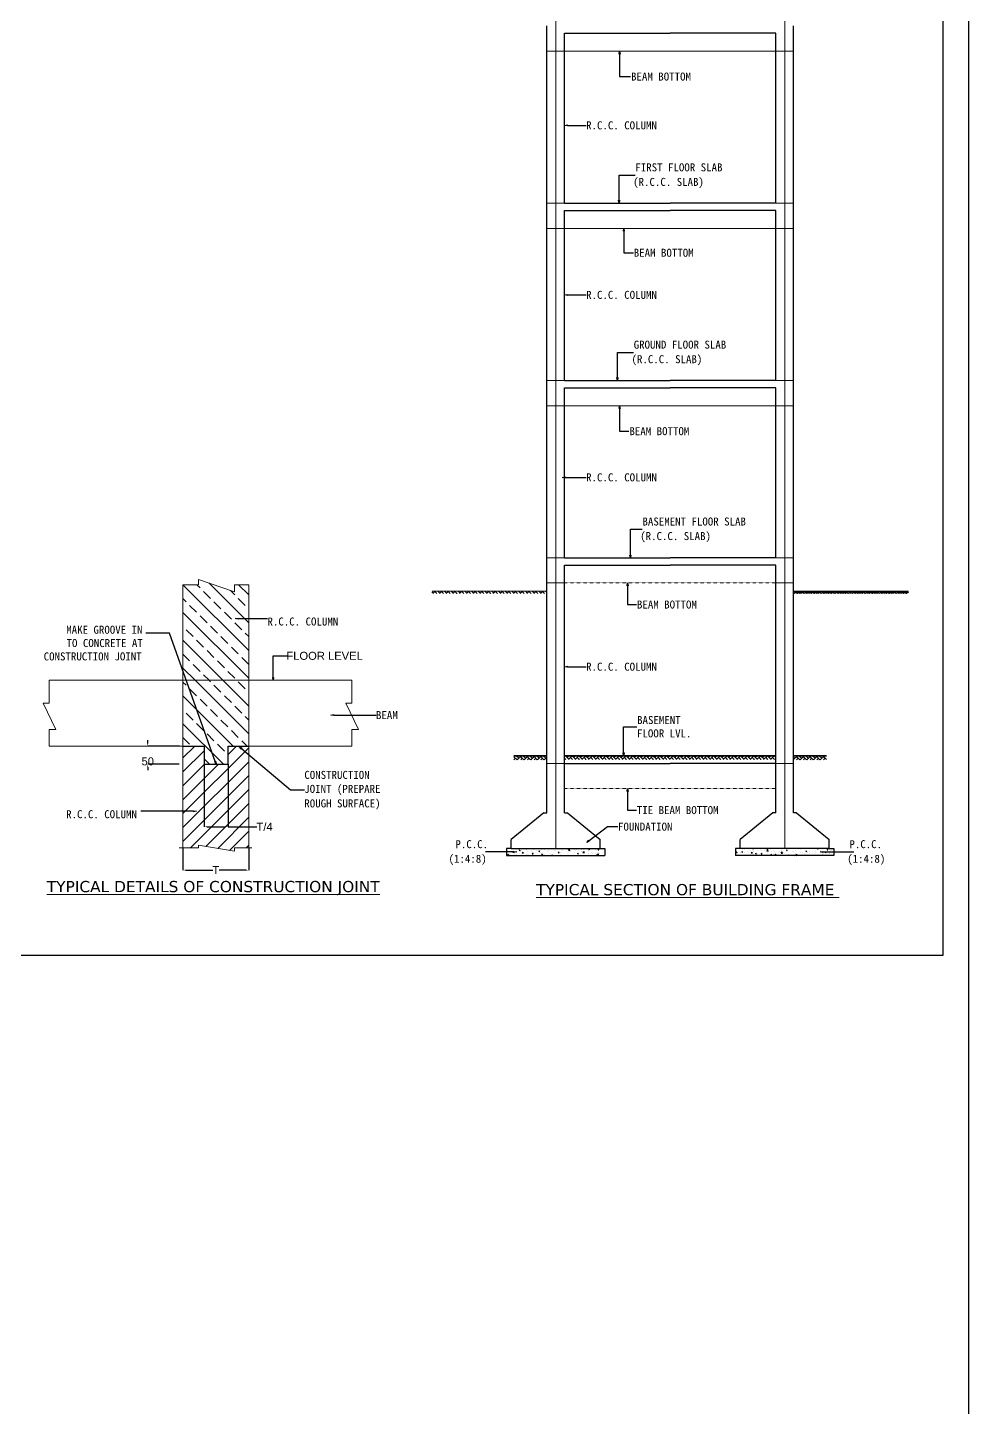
# Model space of a CAD drawing. Header units: millimetres. Extents: x 331487 to 517269, y 198509 to 399936.
# Drawn here: x 487887 to 517269, y 245553 to 288659 of the extents above; entities that cross this region are included whole.
import ezdxf

# ---------------------------------------------------------------- set-up
doc = ezdxf.new("R2010")
doc.units = ezdxf.units.MM
doc.header["$MEASUREMENT"] = 0
for name, pattern in [('CENTER', [2, 1.25, -0.25, 0.25, -0.25]), ('DOT2', [0.125, 0, -0.125]), ('HIDDEN', [0.375, 0.25, -0.125])]:
    doc.linetypes.add(name, pattern=pattern)
for name, color, linetype, lineweight in [('BEAM', 1, 'Continuous', 5), ('DETAILS', 7, 'Continuous', 13), ('r.c.c', 229, 'Continuous', 13), ('STR. COLUMN', 2, 'Continuous', 13), ('STR. COLUMN  HATCH', 252, 'Continuous', 13), ('STR. HATCH', 8, 'Continuous', 13), ('STR.HATCH', 8, 'HIDDEN', 13), ('str.text', 65, 'Continuous', 13)]:
    doc.layers.add(name, color=color, linetype=linetype, lineweight=lineweight)
for name, color, linetype in [('COLUMN', 6, 'Continuous'), ('FOOTING', 5, 'Continuous'), ('STEEL', 6, 'Continuous')]:
    doc.layers.add(name, color=color, linetype=linetype)
doc.styles.get("Standard").update_dxf_attribs({"font": 'arial.ttf'})
doc.styles.add('style1', font='SimSun.ttf')
doc.styles.add('STYLE9', font='arial.ttf')
doc.styles.add('veradana', font='verdana.ttf')

# ---------------------------------------------------------------- blocks, each defined once
blk = doc.blocks.new('_ClosedBlank')
at = {"color": 0, "linetype": 'ByBlock', "lineweight": -2}
for p, q in [((-1, 0.17), (0, 0)), ((-1, 0.17), (-1, -0.17)), ((0, 0), (-1, -0.17))]:
    blk.add_line(p, q, dxfattribs=at)

msp = doc.modelspace()

# ---------------------------------------------------------------- linework, layer by layer
at = {"layer": 'BEAM', "ltscale": 0.14}
for p, q in [((504100, 287924), (504658, 287924)), ((511810, 287924), (511253, 287924)), ((504100, 283175), (504658, 283175)), ((511810, 283175), (511253, 283175)), ((504100, 282385), (504658, 282385)), ((511810, 282385), (511253, 282385)), ((504100, 277636), (504658, 277636)), ((511810, 277636), (511253, 277636)), ((504100, 276846), (504658, 276846)), ((511810, 276846), (511253, 276846)), ((504100, 272097), (504658, 272097)), ((511810, 272097), (511253, 272097)), ((504100, 271308), (504658, 271308)), ((511810, 271308), (511253, 271308)), ((504100, 265674), (504658, 265674)), ((511810, 265674), (511253, 265674))]:
    msp.add_line(p, q, dxfattribs=at)
at = {"layer": 'BEAM', "ltscale": 0.5}
for p, q in [((492739, 268268), (492739, 266213)), ((494794, 268268), (492739, 268268)), ((494794, 268268), (494794, 266213)), ((493402, 266213), (492739, 266213)), ((493402, 266213), (493402, 265644)), ((494794, 266213), (494155, 266213)), ((494155, 266213), (494155, 265644)), ((493402, 265644), (494155, 265644))]:
    msp.add_line(p, q, dxfattribs=at)
at = {"layer": 'COLUMN'}
msp.add_line((517269, 346865), (517269, 198509), dxfattribs=at)
at = {"layer": 'DETAILS', "ltscale": 0.03}
for p, q in [((504658, 287924), (511253, 287924)), ((504658, 282385), (511253, 282385)), ((504658, 276846), (511253, 276846))]:
    msp.add_line(p, q, dxfattribs=at)
at = {"layer": 'DETAILS'}
for p, q in [((492739, 268268), (492739, 271255)), ((492739, 271255), (493228, 271255)), ((493228, 271413), (494348, 271029)), ((493228, 271255), (493228, 271413)), ((494348, 271255), (494794, 271255)), ((494348, 271029), (494348, 271255)), ((494794, 268268), (494794, 271255)), ((492739, 268268), (488564, 268268)), ((488564, 268268), (488564, 267549)), ((494794, 268268), (498016, 268268)), ((498016, 268268), (498016, 267549)), ((488564, 267549), (488375, 267549)), ((488375, 267549), (488765, 266727)), ((498016, 267549), (497827, 267549)), ((497827, 267549), (498218, 266727)), ((488564, 266727), (488564, 266213)), ((488765, 266727), (488564, 266727)), ((498016, 266727), (498016, 266213)), ((498218, 266727), (498016, 266727)), ((492739, 266213), (488564, 266213)), ((492739, 263036), (492739, 266213)), ((494794, 263036), (494794, 266213)), ((494794, 266213), (498016, 266213)), ((495251, 266213), (495708, 266213)), ((492625, 263036), (493228, 263036)), ((493228, 263118), (494348, 262930)), ((493228, 263036), (493228, 263118)), ((494348, 263036), (494893, 263036)), ((494348, 262930), (494348, 263036))]:
    msp.add_line(p, q, dxfattribs=at)
at = {"layer": 'DETAILS', "linetype": 'DOT2', "ltscale": 0.5}
for p, q in [((504658, 271308), (511253, 271308)), ((504658, 264885), (511253, 264885))]:
    msp.add_line(p, q, dxfattribs=at)
at = {"layer": 'DETAILS', "ltscale": 0.1}
for p, q in [((504100, 271052), (500517, 271052)), ((511810, 271052), (515393, 271052)), ((504658, 265913), (508241, 265913)), ((511253, 265913), (507670, 265913))]:
    msp.add_line(p, q, dxfattribs=at)
at = {"layer": 'DETAILS', "linetype": 'Continuous'}
for p, q in [((503077, 265889), (503100, 265913)), ((503174, 265783), (503077, 265880)), ((503077, 265784), (503125, 265832)), ((503230, 265832), (503149, 265913)), ((503177, 265885), (503205, 265913)), ((503181, 265783), (503310, 265913)), ((503384, 265783), (503282, 265885)), ((503286, 265783), (503335, 265832)), ((503440, 265832), (503359, 265913)), ((503387, 265885), (503416, 265913)), ((503391, 265783), (503521, 265913)), ((503594, 265783), (503493, 265885)), ((503496, 265783), (503545, 265832)), ((503650, 265832), (503570, 265913)), ((503598, 265885), (503626, 265913)), ((503601, 265783), (503731, 265913)), ((503804, 265783), (503703, 265885)), ((503706, 265783), (503755, 265832)), ((503860, 265832), (503780, 265913)), ((503808, 265885), (503836, 265913)), ((503812, 265783), (503941, 265913)), ((504014, 265783), (503913, 265885)), ((503917, 265783), (503966, 265832)), ((504071, 265832), (503990, 265913)), ((504018, 265885), (504046, 265913)), ((504022, 265783), (504100, 265862)), ((504658, 265884), (504686, 265912)), ((504699, 265794), (504658, 265835)), ((504673, 265794), (504686, 265807)), ((504791, 265807), (504685, 265913)), ((504738, 265859), (504792, 265913)), ((504778, 265794), (504896, 265912)), ((504791, 265912), (504790, 265913)), ((504909, 265794), (504843, 265859)), ((504883, 265794), (504896, 265807)), ((505001, 265807), (504895, 265913)), ((504948, 265859), (505002, 265913)), ((504988, 265794), (505106, 265912)), ((505001, 265912), (505000, 265913)), ((505119, 265794), (505054, 265859)), ((505093, 265794), (505106, 265807)), ((505211, 265807), (505105, 265913)), ((505159, 265859), (505212, 265913)), ((505198, 265794), (505316, 265912)), ((505211, 265912), (505210, 265913)), ((505329, 265794), (505264, 265859)), ((505303, 265794), (505316, 265807)), ((505421, 265807), (505315, 265913)), ((505369, 265859), (505422, 265913)), ((505408, 265794), (505527, 265912)), ((505421, 265912), (505420, 265913)), ((505539, 265794), (505474, 265859)), ((505514, 265794), (505527, 265807)), ((505632, 265807), (505526, 265913)), ((505579, 265859), (505633, 265913)), ((505619, 265794), (505737, 265912)), ((505632, 265912), (505631, 265913)), ((505750, 265794), (505684, 265859)), ((505724, 265794), (505737, 265807)), ((505842, 265807), (505736, 265913)), ((505789, 265859), (505843, 265913)), ((505829, 265794), (505947, 265912)), ((505842, 265912), (505841, 265913)), ((505960, 265794), (505894, 265859)), ((505934, 265794), (505947, 265807)), ((506052, 265807), (505946, 265913)), ((505999, 265859), (506053, 265913)), ((506039, 265794), (506157, 265912)), ((506052, 265912), (506051, 265913)), ((506170, 265794), (506105, 265859)), ((506144, 265794), (506157, 265807)), ((506262, 265807), (506156, 265913)), ((506210, 265859), (506263, 265913)), ((506249, 265794), (506367, 265912)), ((506262, 265912), (506261, 265913)), ((506380, 265794), (506315, 265859)), ((506354, 265794), (506367, 265807)), ((506472, 265807), (506366, 265913)), ((506420, 265859), (506473, 265913)), ((506460, 265794), (506578, 265912)), ((506472, 265912), (506471, 265913)), ((506590, 265794), (506525, 265859)), ((506565, 265794), (506578, 265807)), ((506683, 265807), (506577, 265913)), ((506630, 265859), (506684, 265913)), ((506670, 265794), (506788, 265912)), ((506683, 265912), (506682, 265913)), ((506801, 265794), (506735, 265859)), ((506775, 265794), (506788, 265807)), ((506893, 265807), (506787, 265913)), ((506840, 265859), (506894, 265913)), ((506880, 265794), (506998, 265912)), ((506893, 265912), (506892, 265913)), ((507011, 265794), (506945, 265859)), ((506985, 265794), (506998, 265807)), ((507103, 265807), (506997, 265913)), ((507051, 265859), (507104, 265913)), ((507090, 265794), (507208, 265912)), ((507103, 265912), (507102, 265913)), ((507221, 265794), (507156, 265859)), ((507195, 265794), (507208, 265807)), ((507313, 265807), (507207, 265913)), ((507261, 265859), (507314, 265913)), ((507300, 265794), (507418, 265912)), ((507313, 265912), (507312, 265913)), ((507431, 265794), (507366, 265859)), ((507405, 265794), (507418, 265807)), ((507523, 265807), (507417, 265913)), ((507471, 265859), (507524, 265913)), ((507511, 265794), (507629, 265912)), ((507523, 265912), (507522, 265913)), ((507641, 265794), (507576, 265859)), ((507616, 265794), (507629, 265807)), ((507734, 265807), (507628, 265913)), ((507681, 265859), (507735, 265913)), ((507721, 265794), (507839, 265912)), ((507734, 265912), (507733, 265913)), ((507852, 265794), (507786, 265859)), ((507826, 265794), (507839, 265807)), ((507944, 265807), (507838, 265913)), ((507891, 265859), (507945, 265913)), ((507931, 265794), (508049, 265912)), ((507944, 265912), (507943, 265913)), ((508062, 265794), (507996, 265859)), ((508036, 265794), (508049, 265807)), ((508154, 265807), (508048, 265913)), ((508102, 265859), (508155, 265913)), ((508141, 265794), (508259, 265912)), ((508154, 265912), (508153, 265913)), ((508272, 265794), (508207, 265859)), ((508246, 265794), (508259, 265807)), ((508364, 265807), (508258, 265913)), ((508312, 265859), (508365, 265913)), ((508351, 265794), (508469, 265912)), ((508364, 265912), (508363, 265913)), ((508482, 265794), (508417, 265859)), ((508456, 265794), (508469, 265807)), ((508575, 265807), (508468, 265913)), ((508522, 265859), (508575, 265913)), ((508562, 265794), (508680, 265912)), ((508575, 265912), (508574, 265913)), ((508693, 265794), (508627, 265859)), ((508667, 265794), (508680, 265807)), ((508785, 265807), (508679, 265913)), ((508732, 265859), (508786, 265913)), ((508772, 265794), (508890, 265912)), ((508785, 265912), (508784, 265913)), ((508903, 265794), (508837, 265859)), ((508877, 265794), (508890, 265807)), ((508995, 265807), (508889, 265913)), ((508942, 265859), (508996, 265913)), ((508982, 265794), (509100, 265912)), ((508995, 265912), (508994, 265913)), ((509113, 265794), (509047, 265859)), ((509087, 265794), (509100, 265807)), ((509205, 265807), (509099, 265913)), ((509153, 265859), (509206, 265913)), ((509192, 265794), (509310, 265912)), ((509205, 265912), (509204, 265913)), ((509323, 265794), (509258, 265859)), ((509297, 265794), (509310, 265807)), ((509415, 265807), (509309, 265913)), ((509363, 265859), (509416, 265913)), ((509402, 265794), (509520, 265912)), ((509415, 265912), (509414, 265913)), ((509533, 265794), (509468, 265859)), ((509508, 265794), (509520, 265807)), ((509626, 265807), (509519, 265913)), ((509573, 265859), (509627, 265913)), ((509613, 265794), (509731, 265912)), ((509626, 265912), (509625, 265913)), ((509744, 265794), (509678, 265859)), ((509718, 265794), (509731, 265807)), ((509836, 265807), (509730, 265913)), ((509783, 265859), (509837, 265913)), ((509823, 265794), (509941, 265912)), ((509836, 265912), (509835, 265913)), ((509954, 265794), (509888, 265859)), ((509928, 265794), (509941, 265807)), ((510046, 265807), (509940, 265913)), ((509993, 265859), (510047, 265913)), ((510033, 265794), (510151, 265912)), ((510046, 265912), (510045, 265913)), ((510164, 265794), (510098, 265859)), ((510138, 265794), (510151, 265807)), ((510256, 265807), (510150, 265913)), ((510204, 265859), (510257, 265913)), ((510243, 265794), (510361, 265912)), ((510256, 265912), (510255, 265913)), ((510374, 265794), (510309, 265859)), ((510348, 265794), (510361, 265807)), ((510466, 265807), (510360, 265913)), ((510414, 265859), (510467, 265913)), ((510453, 265794), (510571, 265912)), ((510466, 265912), (510465, 265913)), ((510584, 265794), (510519, 265859)), ((510559, 265794), (510571, 265807)), ((510677, 265807), (510570, 265913)), ((510624, 265859), (510678, 265913)), ((510664, 265794), (510782, 265912)), ((510677, 265912), (510676, 265913)), ((510795, 265794), (510729, 265859)), ((510769, 265794), (510782, 265807)), ((510887, 265807), (510781, 265913)), ((510834, 265859), (510888, 265913)), ((510874, 265794), (510992, 265912)), ((510887, 265912), (510886, 265913)), ((511005, 265794), (510939, 265859)), ((510979, 265794), (510992, 265807)), ((511097, 265807), (510991, 265913)), ((511044, 265859), (511098, 265913)), ((511084, 265794), (511202, 265912)), ((511097, 265912), (511096, 265913)), ((511215, 265794), (511150, 265859)), ((511189, 265794), (511202, 265807)), ((511253, 265861), (511201, 265913)), ((511810, 265899), (511824, 265913)), ((511810, 265794), (511929, 265913)), ((511848, 265832), (511810, 265870)), ((512002, 265783), (511901, 265885)), ((511905, 265783), (511953, 265832)), ((512058, 265832), (511978, 265913)), ((512006, 265885), (512034, 265913)), ((512010, 265783), (512139, 265913)), ((512212, 265783), (512111, 265885)), ((512115, 265783), (512164, 265832)), ((512269, 265832), (512188, 265913)), ((512216, 265885), (512244, 265913)), ((512220, 265783), (512349, 265913)), ((512423, 265783), (512321, 265885)), ((512325, 265783), (512374, 265832)), ((512479, 265832), (512398, 265913)), ((512426, 265885), (512454, 265913)), ((512430, 265783), (512560, 265913)), ((512633, 265783), (512531, 265885)), ((512535, 265783), (512584, 265832)), ((512689, 265832), (512609, 265913)), ((512637, 265885), (512665, 265913)), ((512640, 265783), (512770, 265913)), ((512833, 265793), (512742, 265885)), ((512745, 265783), (512794, 265832)), ((512833, 265898), (512819, 265913))]:
    msp.add_line(p, q, dxfattribs=at)
at = {"layer": 'FOOTING', "linetype": 'ByBlock', "ltscale": 50}
for p, q in [((516468, 346143), (516468, 259671)), ((516468, 259671), (468480, 259671))]:
    msp.add_line(p, q, dxfattribs=at)
at = {"layer": 'r.c.c', "lineweight": -3}
for p, q in [((504100, 283175), (504100, 288714)), ((504658, 283175), (504658, 288481)), ((504658, 288481), (507955, 288481)), ((511253, 288481), (507955, 288481)), ((511253, 283175), (511253, 288481)), ((511810, 283175), (511810, 288714)), ((504100, 277636), (504100, 283175)), ((504658, 283175), (507955, 283175)), ((504658, 277636), (504658, 282943)), ((504658, 282943), (507955, 282943)), ((511253, 283175), (507955, 283175)), ((511253, 282943), (507955, 282943)), ((511253, 277636), (511253, 282943)), ((511810, 277636), (511810, 283175)), ((504100, 272097), (504100, 277636)), ((504658, 277636), (507955, 277636)), ((511253, 277636), (507955, 277636)), ((511810, 272097), (511810, 277636)), ((504658, 272097), (504658, 277404)), ((504658, 277404), (507955, 277404)), ((511253, 277404), (507955, 277404)), ((511253, 272097), (511253, 277404)), ((504100, 264132), (504100, 272097)), ((504658, 272097), (507955, 272097)), ((511253, 272097), (507955, 272097)), ((511810, 264132), (511810, 272097)), ((504658, 264132), (504658, 271865)), ((504658, 271865), (507955, 271865)), ((511253, 271865), (507955, 271865)), ((511253, 264132), (511253, 271865)), ((504658, 265674), (507955, 265674)), ((511253, 265674), (507955, 265674)), ((504007, 264132), (502985, 263296)), ((504007, 264132), (504100, 264132)), ((504658, 264132), (504751, 264132)), ((504751, 264132), (505772, 263296)), ((511160, 264132), (510138, 263296)), ((511253, 264132), (511160, 264132)), ((511903, 264132), (511810, 264132)), ((511903, 264132), (512925, 263296)), ((502985, 263017), (502846, 263017)), ((502846, 263017), (502846, 262795)), ((502985, 263017), (502985, 263296)), ((502985, 263017), (505772, 263017)), ((505772, 263017), (505772, 263296)), ((505772, 263017), (505912, 263017)), ((505912, 263017), (505912, 262795)), ((510138, 263017), (509998, 263017)), ((509998, 263017), (509998, 262795)), ((510138, 263017), (510138, 263296)), ((512925, 263017), (510138, 263017)), ((512925, 263017), (512925, 263296)), ((512925, 263017), (513064, 263017)), ((513064, 263017), (513064, 262795)), ((502846, 262795), (505912, 262795)), ((513064, 262795), (509998, 262795))]:
    msp.add_line(p, q, dxfattribs=at)
at = {"layer": 'STEEL'}
for p, q in [((492739, 266213), (493402, 266213)), ((493402, 266213), (493402, 265644)), ((494155, 265644), (494155, 266213)), ((494155, 266213), (494794, 266213)), ((493402, 265644), (494155, 265644))]:
    msp.add_line(p, q, dxfattribs=at)
at = {"layer": 'STR. COLUMN', "lineweight": -3}
for p, q in [((503077, 265913), (504100, 265913)), ((504100, 265913), (503077, 265913)), ((504658, 265913), (511253, 265913)), ((511253, 265913), (504658, 265913)), ((512833, 265913), (511810, 265913)), ((511810, 265913), (512833, 265913))]:
    msp.add_line(p, q, dxfattribs=at)
at = {"layer": 'STR. COLUMN  HATCH', "linetype": 'Continuous'}
for p, q in [((500551, 270990), (500514, 271027)), ((500540, 270979), (500612, 271052)), ((500667, 270979), (500603, 271043)), ((500645, 270979), (500656, 270990)), ((500761, 270990), (500699, 271052)), ((500708, 271043), (500718, 271052)), ((500750, 270979), (500823, 271052)), ((500877, 270979), (500813, 271043)), ((500855, 270979), (500866, 270990)), ((500971, 270990), (500909, 271052)), ((500919, 271043), (500928, 271052)), ((500960, 270979), (501033, 271052)), ((501087, 270979), (501024, 271043)), ((501065, 270979), (501076, 270990)), ((501181, 270990), (501120, 271052)), ((501129, 271043), (501138, 271052)), ((501170, 270979), (501243, 271052)), ((501298, 270979), (501234, 271043)), ((501275, 270979), (501286, 270990)), ((501392, 270990), (501330, 271052)), ((501339, 271043), (501348, 271052)), ((501380, 270979), (501453, 271052)), ((501508, 270979), (501444, 271043)), ((501486, 270979), (501497, 270990)), ((501602, 270990), (501540, 271052)), ((501549, 271043), (501558, 271052)), ((501591, 270979), (501663, 271052)), ((501718, 270979), (501654, 271043)), ((501696, 270979), (501707, 270990)), ((501812, 270990), (501750, 271052)), ((501759, 271043), (501769, 271052)), ((501801, 270979), (501874, 271052)), ((501928, 270979), (501865, 271043)), ((501906, 270979), (501917, 270990)), ((502022, 270990), (501961, 271052)), ((501970, 271043), (501979, 271052)), ((502011, 270979), (502084, 271052)), ((502138, 270979), (502075, 271043)), ((502116, 270979), (502127, 270990)), ((502232, 270990), (502171, 271052)), ((502180, 271043), (502189, 271052)), ((502221, 270979), (502294, 271052)), ((502349, 270979), (502285, 271043)), ((502326, 270979), (502337, 270990)), ((502443, 270990), (502381, 271052)), ((502390, 271043), (502399, 271052)), ((502431, 270979), (502504, 271052)), ((502559, 270979), (502495, 271043)), ((502537, 270979), (502548, 270990)), ((502653, 270990), (502591, 271052)), ((502600, 271043), (502609, 271052)), ((502642, 270979), (502714, 271052)), ((502769, 270979), (502705, 271043)), ((502747, 270979), (502758, 270990)), ((502863, 270990), (502801, 271052)), ((502810, 271043), (502820, 271052)), ((502852, 270979), (502925, 271052)), ((502979, 270979), (502916, 271043)), ((502957, 270979), (502968, 270990)), ((503073, 270990), (503012, 271052)), ((503021, 271043), (503030, 271052)), ((503062, 270979), (503135, 271052)), ((503189, 270979), (503126, 271043)), ((503167, 270979), (503178, 270990)), ((503283, 270990), (503222, 271052)), ((503231, 271043), (503240, 271052)), ((503272, 270979), (503345, 271052)), ((503400, 270979), (503336, 271043)), ((503377, 270979), (503389, 270990)), ((503494, 270990), (503432, 271052)), ((503441, 271043), (503450, 271052)), ((503483, 270979), (503555, 271052)), ((503610, 270979), (503546, 271043)), ((503588, 270979), (503599, 270990)), ((503704, 270990), (503642, 271052)), ((503651, 271043), (503660, 271052)), ((503693, 270979), (503765, 271052)), ((503820, 270979), (503756, 271043)), ((503798, 270979), (503809, 270990)), ((503914, 270990), (503852, 271052)), ((503861, 271043), (503871, 271052)), ((503903, 270979), (503976, 271052)), ((504030, 270979), (503967, 271043)), ((504008, 270979), (504019, 270990)), ((504100, 271014), (504063, 271052)), ((504072, 271043), (504081, 271052)), ((511810, 271027), (511835, 271052)), ((511815, 270979), (511858, 271022)), ((511901, 270979), (511831, 271048)), ((511847, 270979), (511831, 270995)), ((511911, 271022), (511881, 271052)), ((511884, 271048), (511888, 271052)), ((511884, 270995), (511941, 271052)), ((511921, 270979), (511964, 271022)), ((512007, 270979), (511938, 271048)), ((511954, 270979), (511938, 270995)), ((512017, 271022), (511988, 271052)), ((511991, 271048), (511994, 271052)), ((511991, 270995), (512047, 271052)), ((512028, 270979), (512071, 271022)), ((512114, 270979), (512044, 271048)), ((512060, 270979), (512044, 270995)), ((512124, 271022), (512094, 271052)), ((512097, 271048), (512101, 271052)), ((512097, 270995), (512154, 271052)), ((512134, 270979), (512177, 271022)), ((512220, 270979), (512151, 271048)), ((512167, 270979), (512151, 270995)), ((512230, 271022), (512200, 271052)), ((512204, 271048), (512207, 271052)), ((512204, 270995), (512260, 271052)), ((512241, 270979), (512284, 271022)), ((512326, 270979), (512257, 271048)), ((512273, 270979), (512257, 270995)), ((512337, 271022), (512307, 271052)), ((512310, 271048), (512314, 271052)), ((512310, 270995), (512367, 271052)), ((512347, 270979), (512390, 271022)), ((512433, 270979), (512363, 271048)), ((512380, 270979), (512363, 270995)), ((512443, 271022), (512413, 271052)), ((512417, 271048), (512420, 271052)), ((512417, 270995), (512473, 271052)), ((512454, 270979), (512497, 271022)), ((512539, 270979), (512470, 271048)), ((512486, 270979), (512470, 270995)), ((512550, 271022), (512520, 271052)), ((512523, 271048), (512527, 271052)), ((512523, 270995), (512580, 271052)), ((512560, 270979), (512603, 271022)), ((512646, 270979), (512576, 271048)), ((512593, 270979), (512576, 270995)), ((512656, 271022), (512626, 271052)), ((512630, 271048), (512633, 271052)), ((512630, 270995), (512686, 271052)), ((512667, 270979), (512709, 271022)), ((512752, 270979), (512683, 271048)), ((512699, 270979), (512683, 270995)), ((512763, 271022), (512733, 271052)), ((512736, 271048), (512739, 271052)), ((512736, 270995), (512793, 271052)), ((512773, 270979), (512816, 271022)), ((512859, 270979), (512789, 271048)), ((512805, 270979), (512789, 270995)), ((512869, 271022), (512839, 271052)), ((512842, 271048), (512846, 271052)), ((512842, 270995), (512899, 271052)), ((512880, 270979), (512922, 271022)), ((512965, 270979), (512896, 271048)), ((512912, 270979), (512896, 270995)), ((512976, 271022), (512946, 271052)), ((512949, 271048), (512952, 271052)), ((512949, 270995), (513006, 271052)), ((512986, 270979), (513029, 271022)), ((513072, 270979), (513002, 271048)), ((513018, 270979), (513002, 270995)), ((513082, 271022), (513052, 271052)), ((513055, 271048), (513059, 271052)), ((513055, 270995), (513112, 271052)), ((513092, 270979), (513135, 271022)), ((513178, 270979), (513109, 271048)), ((513125, 270979), (513109, 270995)), ((513188, 271022), (513158, 271052)), ((513162, 271048), (513165, 271052)), ((513162, 270995), (513218, 271052)), ((513199, 270979), (513242, 271022)), ((513284, 270979), (513215, 271048)), ((513231, 270979), (513215, 270995)), ((513295, 271022), (513265, 271052)), ((513268, 271048), (513272, 271052)), ((513268, 270995), (513325, 271052)), ((513305, 270979), (513348, 271022)), ((513391, 270979), (513322, 271048)), ((513338, 270979), (513322, 270995)), ((513401, 271022), (513371, 271052)), ((513375, 271048), (513378, 271052)), ((513375, 270995), (513431, 271052)), ((513412, 270979), (513455, 271022)), ((513497, 270979), (513428, 271048)), ((513444, 270979), (513428, 270995)), ((513508, 271022), (513478, 271052)), ((513481, 271048), (513485, 271052)), ((513481, 270995), (513538, 271052)), ((513518, 270979), (513561, 271022)), ((513604, 270979), (513534, 271048)), ((513551, 270979), (513534, 270995)), ((513614, 271022), (513584, 271052)), ((513588, 271048), (513591, 271052)), ((513588, 270995), (513644, 271052)), ((513625, 270979), (513667, 271022)), ((513710, 270979), (513641, 271048)), ((513657, 270979), (513641, 270995)), ((513721, 271022), (513691, 271052)), ((513694, 271048), (513697, 271052)), ((513694, 270995), (513751, 271052)), ((513731, 270979), (513774, 271022)), ((513817, 270979), (513747, 271048)), ((513763, 270979), (513747, 270995)), ((513827, 271022), (513797, 271052)), ((513801, 271048), (513804, 271052)), ((513801, 270995), (513857, 271052)), ((513838, 270979), (513880, 271022)), ((513923, 270979), (513854, 271048)), ((513870, 270979), (513854, 270995)), ((513934, 271022), (513904, 271052)), ((513907, 271048), (513910, 271052)), ((513907, 270995), (513964, 271052)), ((513944, 270979), (513987, 271022)), ((514030, 270979), (513960, 271048)), ((513976, 270979), (513960, 270995)), ((514040, 271022), (514010, 271052)), ((514013, 271048), (514017, 271052)), ((514013, 270995), (514070, 271052)), ((514050, 270979), (514093, 271022)), ((514136, 270979), (514067, 271048)), ((514083, 270979), (514067, 270995)), ((514147, 271022), (514117, 271052)), ((514120, 271048), (514123, 271052)), ((514120, 270995), (514176, 271052)), ((514157, 270979), (514200, 271022)), ((514243, 270979), (514173, 271048)), ((514189, 270979), (514173, 270995)), ((514253, 271022), (514223, 271052)), ((514226, 271048), (514230, 271052)), ((514226, 270995), (514283, 271052)), ((514263, 270979), (514306, 271022)), ((514349, 270979), (514280, 271048)), ((514296, 270979), (514280, 270995)), ((514359, 271022), (514329, 271052)), ((514333, 271048), (514336, 271052)), ((514333, 270995), (514389, 271052)), ((514370, 270979), (514413, 271022)), ((514455, 270979), (514386, 271048)), ((514402, 270979), (514386, 270995)), ((514466, 271022), (514436, 271052)), ((514439, 271048), (514443, 271052)), ((514439, 270995), (514496, 271052)), ((514476, 270979), (514519, 271022)), ((514562, 270979), (514492, 271048)), ((514509, 270979), (514492, 270995)), ((514572, 271022), (514542, 271052)), ((514546, 271048), (514549, 271052)), ((514546, 270995), (514602, 271052)), ((514583, 270979), (514626, 271022)), ((514668, 270979), (514599, 271048)), ((514615, 270979), (514599, 270995)), ((514679, 271022), (514649, 271052)), ((514652, 271048), (514656, 271052)), ((514652, 270995), (514709, 271052)), ((514689, 270979), (514732, 271022)), ((514775, 270979), (514705, 271048)), ((514722, 270979), (514705, 270995)), ((514785, 271022), (514755, 271052)), ((514759, 271048), (514762, 271052)), ((514759, 270995), (514815, 271052)), ((514796, 270979), (514838, 271022)), ((514881, 270979), (514812, 271048)), ((514828, 270979), (514812, 270995)), ((514892, 271022), (514862, 271052)), ((514865, 271048), (514868, 271052)), ((514865, 270995), (514922, 271052)), ((514902, 270979), (514945, 271022)), ((514988, 270979), (514918, 271048)), ((514934, 270979), (514918, 270995)), ((514998, 271022), (514968, 271052)), ((514971, 271048), (514975, 271052)), ((514971, 270995), (515028, 271052)), ((515009, 270979), (515051, 271022)), ((515094, 270979), (515025, 271048)), ((515041, 270979), (515025, 270995)), ((515105, 271022), (515075, 271052)), ((515078, 271048), (515081, 271052)), ((515078, 270995), (515135, 271052)), ((515115, 270979), (515158, 271022)), ((515201, 270979), (515131, 271048)), ((515147, 270979), (515131, 270995)), ((515211, 271022), (515181, 271052)), ((515184, 271048), (515188, 271052)), ((515184, 270995), (515241, 271052)), ((515221, 270979), (515264, 271022)), ((515307, 270979), (515238, 271048)), ((515254, 270979), (515238, 270995)), ((515317, 271022), (515287, 271052)), ((515291, 271048), (515294, 271052)), ((515291, 270995), (515347, 271052)), ((515328, 270979), (515371, 271022)), ((515396, 270996), (515344, 271048)), ((515360, 270979), (515344, 270995)), ((515396, 271049), (515394, 271052))]:
    msp.add_line(p, q, dxfattribs=at)
at = {"layer": 'STR. HATCH', "linetype": 'CENTER', "ltscale": 0.5}
for p, q in [((504379, 344101), (504379, 263017)), ((511531, 344101), (511531, 263017))]:
    msp.add_line(p, q, dxfattribs=at)
at = {"layer": 'STR.HATCH', "linetype": 'Continuous'}
for p, q in [((494794, 269198), (492739, 271254)), ((493274, 271153), (493172, 271255)), ((494794, 270067), (493562, 271299)), ((494794, 270935), (494475, 271255)), ((492840, 270719), (492739, 270820)), ((493600, 270827), (493382, 271044)), ((493925, 270502), (493708, 270719)), ((494359, 270936), (494223, 271072)), ((494685, 270610), (494468, 270827)), ((494794, 268330), (492739, 270385)), ((493165, 270393), (492948, 270610)), ((493491, 270067), (493274, 270284)), ((494251, 270176), (494034, 270393)), ((494794, 270501), (494794, 270502)), ((493057, 269633), (492840, 269850)), ((493817, 269742), (493600, 269959)), ((494577, 269850), (494359, 270067)), ((493987, 268268), (492739, 269517)), ((493382, 269307), (493165, 269525)), ((494142, 269416), (493925, 269633)), ((494794, 269632), (494685, 269742)), ((492948, 268873), (492739, 269083)), ((493708, 268982), (493491, 269199)), ((494468, 269090), (494251, 269307)), ((494794, 268765), (494577, 268982)), ((493119, 268268), (492739, 268649)), ((493274, 268548), (493057, 268765)), ((494034, 268656), (493817, 268873)), ((494359, 268330), (494142, 268548)), ((492840, 268113), (492739, 268214)), ((494794, 266593), (493119, 268268)), ((493553, 268268), (493382, 268439)), ((493600, 268222), (493553, 268268)), ((494794, 267461), (493987, 268268)), ((494685, 268005), (494468, 268222)), ((494306, 266213), (492739, 267780)), ((493165, 267788), (492948, 268005)), ((493925, 267896), (493708, 268113)), ((494251, 267571), (494034, 267788)), ((494794, 267896), (494794, 267896)), ((493491, 267462), (493274, 267679)), ((493817, 267136), (493600, 267354)), ((494577, 267245), (494359, 267462)), ((494006, 265644), (492739, 266912)), ((493057, 267028), (492840, 267245)), ((493382, 266702), (493165, 266919)), ((494142, 266811), (493925, 267028)), ((494794, 267027), (494685, 267136)), ((492948, 266268), (492739, 266478)), ((493708, 266377), (493491, 266594)), ((494468, 266485), (494251, 266702)), ((492739, 265841), (493111, 266213)), ((492739, 264104), (494794, 266160)), ((492739, 265407), (493402, 266070)), ((494034, 266051), (493817, 266268)), ((494155, 265955), (494413, 266213)), ((494740, 266213), (494577, 266377)), ((492739, 263670), (494794, 265726)), ((492739, 264973), (493410, 265644)), ((492739, 264539), (493844, 265644)), ((493572, 265644), (493402, 265815)), ((494155, 265930), (494142, 265942)), ((492739, 263236), (494794, 265292)), ((492973, 263036), (494794, 264858)), ((493452, 263081), (494794, 264423)), ((493824, 263018), (494794, 263989)), ((494195, 262956), (494794, 263555)), ((494710, 263036), (494794, 263121))]:
    msp.add_line(p, q, dxfattribs=at)
at = {"layer": 'STR.HATCH', "linetype": 'Continuous', "lineweight": -3}
for p, q in [((503026, 263005), (503026, 263005)), ((503084, 263003), (503084, 263003)), ((503190, 263017), (503190, 263017)), ((503243, 262961), (503272, 262972)), ((503243, 262961), (503264, 262947)), ((503252, 262996), (503252, 262996)), ((503253, 262945), (503253, 262945)), ((503264, 262946), (503272, 262972)), ((503299, 262954), (503299, 262954)), ((503470, 262975), (503470, 262975)), ((503477, 262986), (503477, 262986)), ((503545, 262996), (503545, 262996)), ((503683, 263002), (503683, 263002)), ((503702, 262977), (503702, 262977)), ((503892, 262946), (503892, 262946)), ((503928, 262967), (503928, 262967)), ((504037, 262977), (504037, 262977)), ((504064, 263015), (504064, 263015)), ((504138, 262988), (504138, 262988)), ((504142, 262991), (504142, 262991)), ((504153, 262958), (504153, 262958)), ((504289, 263005), (504289, 263005)), ((504302, 263012), (504302, 263012)), ((504327, 262950), (504327, 262950)), ((504378, 262948), (504378, 262948)), ((504514, 262996), (504514, 262996)), ((504546, 262981), (504546, 262981)), ((504740, 262986), (504740, 262986)), ((504763, 263011), (504763, 263011)), ((504780, 262957), (504813, 262991)), ((504780, 262957), (504818, 262951)), ((504818, 262951), (504813, 262991)), ((504828, 263017), (504831, 263015)), ((504831, 263015), (504832, 263017)), ((504965, 262976), (504965, 262976)), ((504990, 262950), (504990, 262950)), ((505037, 262967), (505037, 262967)), ((505095, 262964), (505095, 262964)), ((505190, 262967), (505190, 262967)), ((505255, 262985), (505255, 262985)), ((505284, 263009), (505284, 263009)), ((505404, 263002), (505417, 263017)), ((505404, 263002), (505429, 263000)), ((505406, 262959), (505406, 262959)), ((505415, 262957), (505415, 262957)), ((505417, 262996), (505446, 263007)), ((505417, 262996), (505438, 262981)), ((505429, 263000), (505426, 263017)), ((505438, 262981), (505446, 263007)), ((505620, 262986), (505620, 262986)), ((505641, 262948), (505641, 262948)), ((505707, 262976), (505727, 263000)), ((505707, 262976), (505732, 262974)), ((505732, 262973), (505727, 263000)), ((510003, 262983), (510003, 262983)), ((510228, 262973), (510228, 262973)), ((510288, 262975), (510288, 262975)), ((510391, 263017), (510392, 263017)), ((510392, 263017), (510392, 263017)), ((510453, 262964), (510453, 262964)), ((510523, 263011), (510530, 263017)), ((510523, 263011), (510561, 263005)), ((510561, 263005), (510559, 263017)), ((510573, 262964), (510573, 262964)), ((510679, 262954), (510679, 262954)), ((510786, 262991), (510786, 262991)), ((510818, 262959), (510818, 262959)), ((510904, 262945), (510904, 262945)), ((510924, 262972), (510924, 262972)), ((510973, 262941), (511006, 262975)), ((510977, 262997), (511007, 263009)), ((510977, 262997), (510998, 262983)), ((510998, 262983), (511007, 263008)), ((511011, 262935), (511006, 262975)), ((511084, 262994), (511084, 262994)), ((511187, 262954), (511187, 262954)), ((511433, 262997), (511433, 262997)), ((511584, 262964), (511613, 262975)), ((511584, 262964), (511605, 262949)), ((511605, 262949), (511613, 262975)), ((511649, 262970), (511649, 262970)), ((511865, 263000), (511865, 263000)), ((511877, 262946), (511877, 262946)), ((512037, 262967), (512037, 262967)), ((512303, 263002), (512303, 263002)), ((512409, 263016), (512409, 263016)), ((512509, 262948), (512509, 262948)), ((512551, 263002), (512564, 263017)), ((512551, 263002), (512576, 263000)), ((512576, 262999), (512573, 263017)), ((512647, 262956), (512647, 262956)), ((512722, 262975), (512722, 262975)), ((512854, 262975), (512874, 262999)), ((512854, 262975), (512879, 262973)), ((512879, 262973), (512874, 262999)), ((512893, 262998), (512893, 262998)), ((512942, 263006), (512942, 263006)), ((502854, 262848), (502854, 262848)), ((502888, 262825), (502918, 262836)), ((502888, 262825), (502909, 262811)), ((502909, 262810), (502918, 262836)), ((502973, 262837), (502973, 262837)), ((503034, 262914), (503034, 262914)), ((503041, 262897), (503062, 262921)), ((503041, 262897), (503067, 262895)), ((503053, 262912), (503053, 262912)), ((503066, 262894), (503062, 262921)), ((503079, 262851), (503079, 262851)), ((503079, 262838), (503079, 262838)), ((503154, 262819), (503154, 262819)), ((503238, 262872), (503238, 262872)), ((503248, 262805), (503248, 262805)), ((503304, 262829), (503304, 262829)), ((503344, 262870), (503364, 262895)), ((503344, 262870), (503369, 262868)), ((503369, 262868), (503364, 262894)), ((503400, 262861), (503400, 262861)), ((503465, 262834), (503465, 262834)), ((503504, 262795), (503524, 262802)), ((503505, 262907), (503505, 262907)), ((503522, 262795), (503524, 262802)), ((503529, 262819), (503529, 262819)), ((503610, 262921), (503610, 262921)), ((503646, 262903), (503646, 262903)), ((503647, 262844), (503667, 262868)), ((503647, 262844), (503672, 262842)), ((503672, 262841), (503667, 262868)), ((503678, 262861), (503678, 262861)), ((503755, 262810), (503755, 262810)), ((503770, 262942), (503770, 262942)), ((503849, 262927), (503879, 262938)), ((503849, 262927), (503870, 262913)), ((503870, 262913), (503879, 262938)), ((503897, 262893), (503897, 262893)), ((503926, 262810), (503926, 262810)), ((503949, 262817), (503970, 262842)), ((503949, 262817), (503975, 262815)), ((503975, 262815), (503970, 262841)), ((503980, 262800), (503980, 262800)), ((504031, 262824), (504031, 262824)), ((504053, 262798), (504053, 262798)), ((504114, 262923), (504114, 262923)), ((504191, 262845), (504191, 262845)), ((504255, 262795), (504272, 262815)), ((504276, 262795), (504272, 262815)), ((504299, 262840), (504299, 262840)), ((504322, 262809), (504322, 262809)), ((504456, 262893), (504485, 262905)), ((504456, 262893), (504477, 262879)), ((504458, 262880), (504458, 262880)), ((504477, 262879), (504485, 262904)), ((504541, 262841), (504541, 262841)), ((504545, 262883), (504545, 262883)), ((504563, 262894), (504563, 262894)), ((504603, 262939), (504603, 262939)), ((504723, 262915), (504723, 262915)), ((504757, 262871), (504757, 262871)), ((504791, 262925), (504791, 262925)), ((504829, 262929), (504829, 262929)), ((504971, 262898), (504971, 262898)), ((504984, 262798), (504984, 262798)), ((505054, 262920), (505054, 262920)), ((505062, 262859), (505092, 262871)), ((505062, 262859), (505083, 262845)), ((505083, 262845), (505092, 262870)), ((505144, 262819), (505144, 262819)), ((505190, 262929), (505190, 262929)), ((505231, 262887), (505264, 262921)), ((505231, 262887), (505268, 262881)), ((505268, 262881), (505264, 262921)), ((505279, 262910), (505279, 262910)), ((505401, 262819), (505401, 262819)), ((505411, 262854), (505411, 262854)), ((505504, 262901), (505504, 262901)), ((505512, 262800), (505512, 262800)), ((505516, 262868), (505516, 262868)), ((505614, 262846), (505614, 262846)), ((505669, 262826), (505698, 262837)), ((505669, 262826), (505690, 262812)), ((505676, 262889), (505676, 262889)), ((505681, 262817), (505714, 262852)), ((505681, 262817), (505719, 262811)), ((505690, 262811), (505698, 262837)), ((505719, 262811), (505714, 262851)), ((505730, 262891), (505730, 262891)), ((505758, 262842), (505758, 262842)), ((505834, 262877), (505834, 262877)), ((505866, 262938), (505866, 262938)), ((510016, 262895), (510046, 262906)), ((510016, 262895), (510037, 262881)), ((510020, 262853), (510020, 262853)), ((510037, 262881), (510046, 262906)), ((510042, 262933), (510042, 262933)), ((510137, 262902), (510137, 262902)), ((510188, 262896), (510209, 262920)), ((510188, 262896), (510214, 262894)), ((510214, 262894), (510209, 262920)), ((510286, 262889), (510286, 262889)), ((510356, 262934), (510356, 262934)), ((510392, 262902), (510392, 262902)), ((510449, 262828), (510449, 262828)), ((510491, 262870), (510511, 262894)), ((510491, 262870), (510516, 262867)), ((510516, 262867), (510511, 262894)), ((510552, 262923), (510552, 262923)), ((510567, 262823), (510567, 262823)), ((510623, 262861), (510652, 262873)), ((510623, 262861), (510644, 262847)), ((510644, 262847), (510652, 262872)), ((510695, 262870), (510695, 262870)), ((510781, 262850), (510781, 262850)), ((510794, 262843), (510814, 262867)), ((510794, 262843), (510819, 262841)), ((510813, 262806), (510813, 262806)), ((510819, 262841), (510814, 262867)), ((510941, 262912), (510941, 262912)), ((510973, 262941), (511011, 262935)), ((510973, 262827), (510973, 262827)), ((511000, 262882), (511000, 262882)), ((511096, 262817), (511117, 262841)), ((511096, 262817), (511122, 262815)), ((511122, 262814), (511117, 262841)), ((511129, 262935), (511129, 262935)), ((511216, 262911), (511216, 262911)), ((511229, 262828), (511259, 262839)), ((511229, 262828), (511250, 262813)), ((511239, 262862), (511239, 262862)), ((511250, 262813), (511259, 262839)), ((511345, 262876), (511345, 262876)), ((511354, 262926), (511354, 262926)), ((511403, 262795), (511419, 262814)), ((511423, 262795), (511419, 262814)), ((511424, 262871), (511457, 262905)), ((511424, 262871), (511461, 262865)), ((511424, 262798), (511424, 262798)), ((511430, 262938), (511430, 262938)), ((511461, 262865), (511457, 262905)), ((511505, 262897), (511505, 262897)), ((511580, 262916), (511580, 262916)), ((511644, 262830), (511644, 262830)), ((511771, 262932), (511771, 262932)), ((511805, 262907), (511805, 262907)), ((511838, 262795), (511865, 262805)), ((511860, 262859), (511860, 262859)), ((511862, 262795), (511865, 262805)), ((511874, 262801), (511907, 262836)), ((511874, 262801), (511912, 262795)), ((511912, 262795), (511907, 262835)), ((511908, 262829), (511908, 262829)), ((511926, 262801), (511926, 262801)), ((512030, 262897), (512030, 262897)), ((512073, 262886), (512073, 262886)), ((512154, 262872), (512154, 262872)), ((512190, 262930), (512220, 262941)), ((512190, 262930), (512211, 262916)), ((512192, 262836), (512192, 262836)), ((512211, 262915), (512220, 262941)), ((512256, 262888), (512256, 262888)), ((512293, 262918), (512293, 262918)), ((512298, 262850), (512298, 262850)), ((512400, 262914), (512400, 262914)), ((512458, 262871), (512458, 262871)), ((512481, 262878), (512481, 262878)), ((512502, 262821), (512502, 262821)), ((512504, 262807), (512504, 262807)), ((512706, 262869), (512706, 262869)), ((512717, 262834), (512717, 262834)), ((512724, 262906), (512724, 262906)), ((512748, 262863), (512748, 262863)), ((512797, 262896), (512826, 262907)), ((512797, 262896), (512818, 262882)), ((512818, 262882), (512826, 262907)), ((512830, 262920), (512830, 262920)), ((512931, 262859), (512931, 262859)), ((512936, 262866), (512936, 262866)), ((512990, 262941), (512990, 262941)), ((512994, 262906), (512994, 262906))]:
    msp.add_line(p, q, dxfattribs=at)
at = {"layer": 'str.text', "lineweight": -3}
for p, q in [((491639, 266303), (491639, 266393)), ((492632, 266213), (491639, 266213)), ((492624, 265644), (491639, 265644)), ((491639, 265554), (491639, 265464)), ((493402, 265644), (493402, 263692)), ((494155, 265644), (494155, 263692)), ((493492, 263692), (494065, 263692)), ((494155, 263692), (495051, 263692)), ((492739, 263036), (492739, 262338)), ((494794, 263036), (494794, 262338)), ((492829, 262338), (493667, 262338)), ((494704, 262338), (493866, 262338))]:
    msp.add_line(p, q, dxfattribs=at)
for points in [[(506373, 287834), (506373, 287129), (506720, 287129)], [(504748, 285605), (505330, 285605)], [(506357, 283265), (506357, 284050), (506857, 284050)], [(506508, 282295), (506508, 281625), (506805, 281625)], [(504748, 280310), (505330, 280310)], [(506306, 277726), (506306, 278511), (506806, 278511)], [(506374, 276756), (506374, 276051), (506669, 276051)], [(504676, 274608), (505330, 274608)], [(506713, 272181), (506713, 272986), (507077, 272986)], [(506625, 271218), (506625, 270635), (506905, 270635)], [(494461, 270195), (495378, 270195)], [(493748, 265729), (492314, 269737), (491578, 269737)], [(495556, 268358), (495558, 269031), (495998, 269031)], [(504748, 268693), (505330, 268693)], [(497451, 267180), (498772, 267180)], [(506498, 266003), (506498, 266818), (506917, 266818)], [(494570, 266133), (496093, 264843), (496537, 264843)], [(506625, 264795), (506625, 264212), (506905, 264212)], [(493073, 264175), (491421, 264175)], [(505423, 263260), (505996, 263696), (506324, 263696)], [(503072, 262906), (502191, 262906)], [(512726, 262906), (513695, 262906)]]:
    msp.add_lwpolyline(points, dxfattribs=at)
at = {"layer": 'str.text'}
for points in [[(491624, 266303), (491654, 266303), (491639, 266213)], [(491624, 265554), (491654, 265554), (491639, 265644)], [(493492, 263707), (493492, 263677), (493402, 263692)], [(494065, 263707), (494065, 263677), (494155, 263692)], [(492829, 262353), (492829, 262323), (492739, 262338)], [(494704, 262353), (494704, 262323), (494794, 262338)]]:
    msp.add_solid(points, dxfattribs=at)

# ---------------------------------------------------------------- block references
at = {"layer": 'str.text', "lineweight": -3}
for p, xscale, yscale, zscale, rotation in [((506373, 287924), 90, 90, 90, 90), ((504658, 285605), 90, 90, 90, 180), ((506357, 283175), 90, 90, 90, 270), ((506508, 282385), 90, 90, 90, 90), ((504658, 280310), 90, 90, 90, 180), ((506306, 277636), 90, 90, 90, 270), ((506374, 276846), 90, 90, 90, 90), ((504586, 274608), 90, 90, 90, 180), ((506713, 272091), 90, 90, 90, 270), ((506625, 271308), 90, 90, 90, 90), ((494371, 270195), 90, 90, 90, 180.0000000000033), ((504658, 268693), 90, 90, 90, 180), ((495556, 268268), 90, 90, 90, 269.8687823677454), ((497361, 267180), 90, 90, 90, 180), ((494475, 266213), 125, 125, 125, 139.7565646846483), ((506498, 265913), 90, 90, 90, 270), ((493778, 265644), 90, 90, 90, 289.6775360842242), ((506625, 264885), 90, 90, 90, 90), ((493163, 264175), 90, 90, 90, 1.914912675965153e-12), ((505351, 263206), 90, 90, 90, 217.2370313073687), ((512636, 262906), 90, 90, 90, 180)]:
    msp.add_blockref('_ClosedBlank', p, dxfattribs=dict(at, xscale=xscale, yscale=yscale, zscale=zscale, rotation=rotation))
at = {"layer": 'str.text', "lineweight": -3, "xscale": 90, "yscale": 90, "zscale": 90}
msp.add_blockref('_ClosedBlank', (503162, 262906), dxfattribs=at)

# ---------------------------------------------------------------- texts
at = {"layer": 'str.text'}
for s, height, style, p in [('BEAM BOTTOM', 250, 'style1', (506733, 287004)), ('R.C.C. COLUMN', 250, 'style1', (505329, 285480)), ('FIRST FLOOR SLAB', 250, 'style1', (506867, 284168)), ('(R.C.C. SLAB)', 250, 'style1', (506798, 283713)), ('BEAM BOTTOM', 250, 'style1', (506818, 281500)), ('R.C.C. COLUMN', 250, 'style1', (505329, 280185)), ('GROUND FLOOR SLAB', 250, 'style1', (506815, 278629)), ('(R.C.C. SLAB)', 250, 'style1', (506748, 278175)), ('BEAM BOTTOM', 250, 'style1', (506682, 275926)), ('R.C.C. COLUMN', 250, 'style1', (505329, 274483)), ('BASEMENT FLOOR SLAB', 250, 'style1', (507090, 273104)), ('(R.C.C. SLAB)', 250, 'style1', (507019, 272649)), ('BEAM BOTTOM', 250, 'style1', (506918, 270510)), ('MAKE GROOVE IN', 250, 'style1', (489094, 269723)), ('R.C.C. COLUMN', 250, 'style1', (495377, 269980)), ('TO CONCRETE AT', 250, 'style1', (489104, 269307)), ('CONSTRUCTION JOINT', 250, 'style1', (488389, 268890)), ('FLOOR LEVEL', 250, 'STYLE9', (495969, 268908)), ('R.C.C. COLUMN', 250, 'style1', (505329, 268568)), ('BEAM', 250, 'style1', (498767, 267055)), ('BASEMENT', 250, 'style1', (506922, 266902)), ('FLOOR LVL.', 250, 'style1', (506919, 266485)), ('CONSTRUCTION', 250, 'style1', (496529, 265188)), ('JOINT (PREPARE', 250, 'style1', (496527, 264752)), ('ROUGH SURFACE)', 250, 'style1', (496529, 264298)), ('TIE BEAM BOTTOM', 250, 'style1', (506914, 264087)), ('R.C.C. COLUMN', 250, 'style1', (489090, 263960)), ('FOUNDATION', 250, 'style1', (506326, 263571)), ('P.C.C.', 250, 'style1', (501248, 263024)), ('P.C.C.', 250, 'style1', (513552, 263024)), ('(1:4:8)', 250, 'style1', (501034, 262569)), ('(1:4:8)', 250, 'style1', (513484, 262569)), ('%%UTYPICAL DETAILS OF CONSTRUCTION JOINT', 350, 'veradana', (488486, 261650)), ('%%UTYPICAL SECTION OF BUILDING FRAME ', 350, 'veradana', (503767, 261554))]:
    msp.add_text(s, height=height, dxfattribs=dict(at, style=style)).set_placement(p)
at = {"layer": 'str.text', "lineweight": -3, "char_height": 250, "attachment_point": 5}
for s, insert in [('\\A1;50', (491639, 265735)), ('\\A1;T/4', (495290, 263692)), ('\\A1;T', (493767, 262338))]:
    msp.add_mtext(s, dxfattribs=dict(at, insert=insert))

doc.saveas('drawing.dxf')
